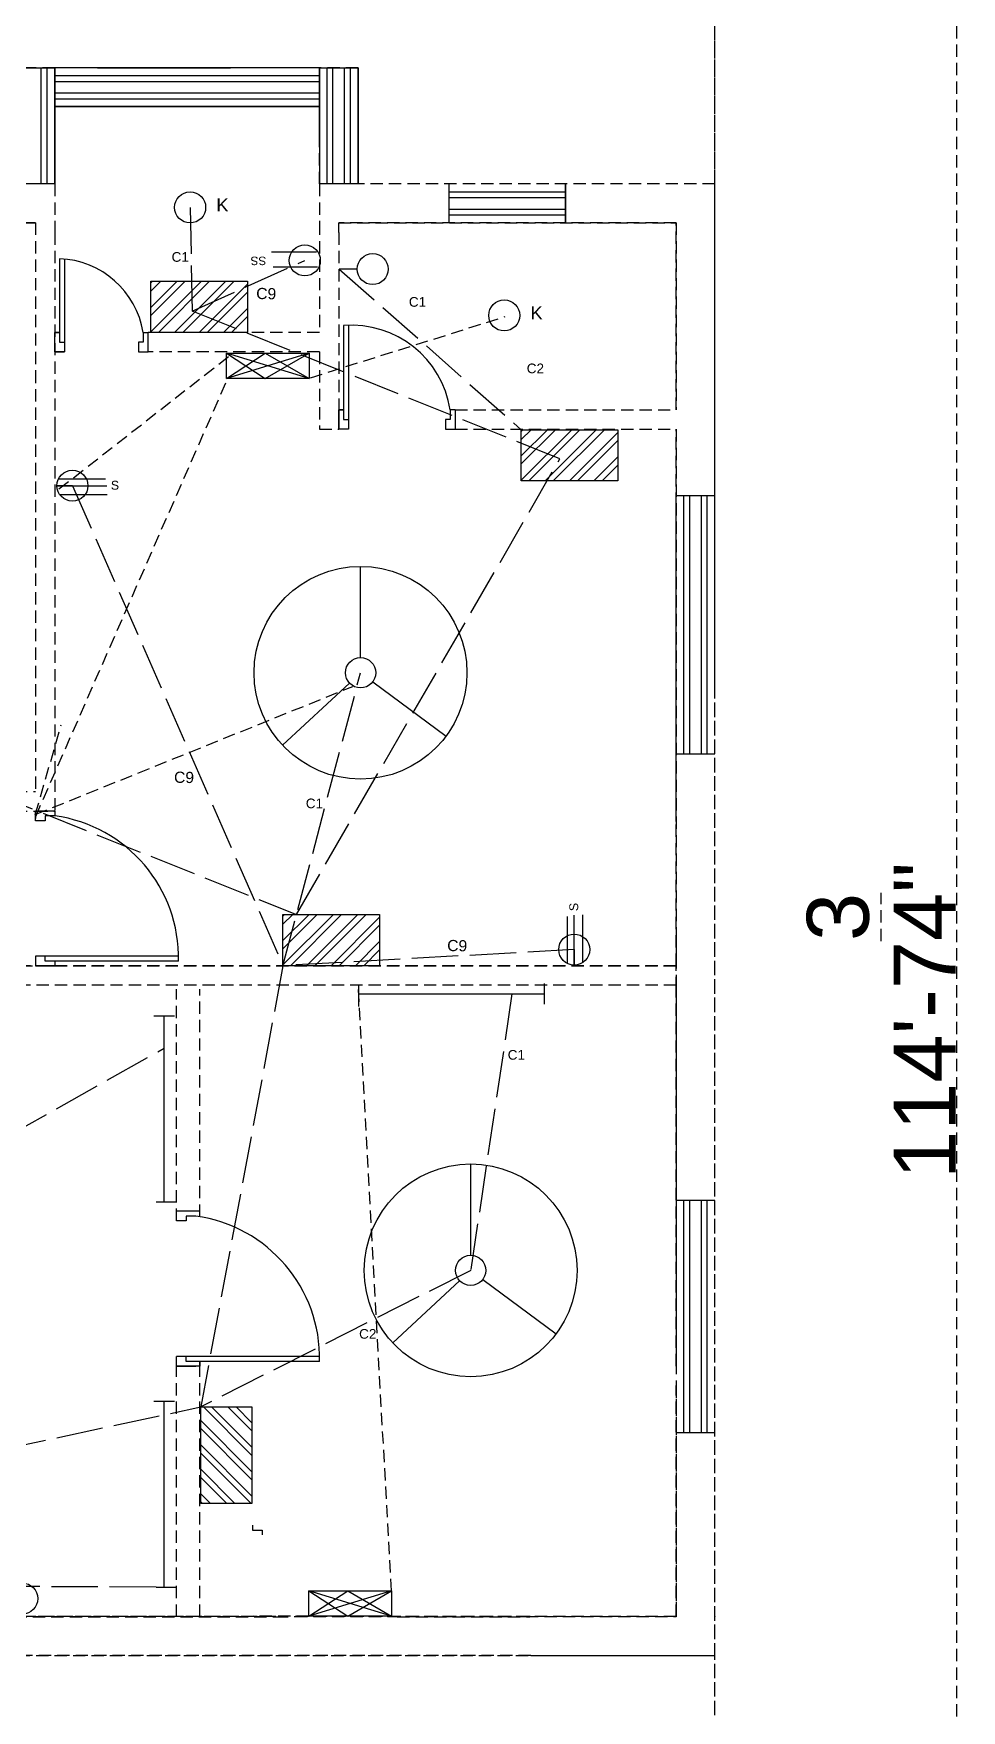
# Model space of a CAD drawing. Header units: millimetres. Extents: x 5814 to 14117, y 764 to 2474.
# Drawn here: x 7335.7 to 7575.2, y 1338.6 to 1771.6 of the extents above; entities that cross this region are included whole.
import ezdxf

# ---------------------------------------------------------------- set-up
doc = ezdxf.new("R2010")
doc.units = ezdxf.units.MM
doc.linetypes.add('ACAD_ISO02W100', pattern=[15, 12, -3])
doc.linetypes.add('HIDDEN2', pattern=[4.7625, 3.175, -1.5875])
doc.layers.get('0').update_dxf_attribs({"linetype": 'HIDDEN2'})
for name, color, linetype in [('conduit', 7, 'ACAD_ISO02W100'), ('doors', 6, 'Continuous'), ('emfittings', 7, 'Continuous'), ('fittings', 7, 'Continuous'), ('windows', 40, 'Continuous')]:
    doc.layers.add(name, color=color, linetype=linetype)
doc.layers.add('emconduit', color=1, linetype='HIDDEN2', plot=False)
doc.styles.get("Standard").update_dxf_attribs({"font": 'arial.ttf', "height": 4})
doc.dimstyles.new('dim', dxfattribs={"dimtxt": 16, "dimasz": 2.5, "dimexe": 1.25, "dimexo": 0.625, "dimtad": 1, "dimlunit": 4, "dimtxsty": 'Standard', "dimcen": 2.5, "dimadec": 0, "dimazin": 0, "dimtfac": 1, "dimtmove": 0, "dimatfit": 3, "dimfxl": 1, "dimarcsym": 0})

# ---------------------------------------------------------------- blocks, each defined once
blk = doc.blocks.new('*D13')
at = {"color": 0, "lineweight": -2, "transparency": 16777216}
for p, q in [((7512.16, 2204.68), (7575.17, 2204.68)), ((7573.92, 2202.18), (7573.92, 831.32)), ((7512.16, 828.82), (7575.17, 828.82))]:
    blk.add_line(p, q, dxfattribs=at)
at = {"color": 0, "transparency": 16777216}
for points in [[(7573.5, 2202.18), (7574.34, 2202.18), (7573.92, 2204.68)], [(7573.5, 831.32), (7574.34, 831.32), (7573.92, 828.82)]]:
    blk.add_solid(points, dxfattribs=at)
at = {"layer": 'Defpoints', "color": 0, "transparency": 16777216}
for p in [(7511.53, 2204.68), (7511.53, 828.82), (7573.92, 828.82)]:
    blk.add_point(p, dxfattribs=at)
at = {"color": 0, "transparency": 16777216, "insert": (7554.46, 1516.75), "char_height": 16, "attachment_point": 5, "rotation": 90}
blk.add_mtext('114\'-7{\\H1x;\\S3/4;}"', dxfattribs=at)

msp = doc.modelspace()

# ---------------------------------------------------------------- hatches: boundary and pattern name
at = {"layer": 'fittings'}
h = msp.add_hatch(dxfattribs=at)
h.set_pattern_fill('ANSI32', color=256, scale=0.468168)
h.set_pattern_definition([(45, (5985.9605, 1178.5914), (-3.1532, 3.1532), []), (45, (5988.0626, 1178.5914), (-3.1532, 3.1532), [])])
h.paths.add_polyline_path([(7365.953, 1707.648), (7365.953, 1694.42), (7390.904, 1694.42), (7390.904, 1707.648)])
h = msp.add_hatch(dxfattribs=at)
h.set_pattern_fill('ANSI32', color=256, scale=0.468168)
h.set_pattern_definition([(45, (6081.5683, 1140.2495), (-3.1532, 3.1532), []), (45, (6083.6704, 1140.2495), (-3.1532, 3.1532), [])])
h.paths.add_polyline_path([(7461.561, 1669.306), (7461.561, 1656.078), (7486.512, 1656.078), (7486.512, 1669.306)])
h = msp.add_hatch(dxfattribs=at)
h.set_pattern_fill('ANSI32', color=256, scale=0.468168)
h.set_pattern_definition([(45, (6020.0418, 1015.079), (-3.1532, 3.1532), []), (45, (6022.144, 1015.079), (-3.1532, 3.1532), [])])
h.paths.add_polyline_path([(7400.034, 1544.136), (7400.034, 1530.908), (7424.985, 1530.908), (7424.985, 1544.136)])
h = msp.add_hatch(dxfattribs=at)
h.set_pattern_fill('ANSI32', color=256, scale=0.468168, angle=90)
h.set_pattern_definition([(135, (7907.8656, 12.0223), (-3.1532, -3.1532), []), (135, (7907.8656, 14.1244), (-3.1532, -3.1532), [])])
h.paths.add_polyline_path([(7378.809, 1392.015), (7392.037, 1392.015), (7392.037, 1416.966), (7378.809, 1416.966)])

# ---------------------------------------------------------------- linework, layer by layer
for p, q in [((7511.53, 1712.781), (7511.53, 2204.685)), ((7511.53, 818.816), (7511.53, 2194.685)), ((7341.132, 1762.781), (7331.132, 1762.781)), ((7341.132, 1762.781), (7331.132, 1762.781)), ((7341.132, 1732.781), (7341.132, 1762.781)), ((7419.438, 1762.781), (7409.438, 1762.781)), ((7419.438, 1732.781), (7419.438, 1762.781)), ((7341.132, 1732.781), (7341.132, 1752.781)), ((7409.438, 1732.781), (7409.438, 1752.781)), ((7341.132, 1732.781), (7341.132, 1720.281)), ((7409.438, 1732.781), (7409.438, 1722.781)), ((7511.53, 1732.781), (7419.438, 1732.781)), ((7511.53, 1732.781), (7419.438, 1732.781)), ((7336.132, 1722.781), (7256.744, 1722.781)), ((7501.53, 1722.781), (7414.438, 1722.781)), ((7414.438, 1720.281), (7414.438, 1722.781)), ((7501.53, 1722.781), (7501.53, 1674.429)), ((7501.53, 1722.781), (7501.53, 1674.429)), ((7511.53, 1352.799), (7511.53, 1712.781)), ((7511.53, 1352.799), (7511.53, 1712.781)), ((7409.438, 1694.429), (7365.219, 1694.429)), ((7365.219, 1689.429), (7365.219, 1694.429)), ((7409.438, 1689.429), (7365.219, 1689.429)), ((7409.438, 1689.429), (7409.438, 1669.429)), ((7414.438, 1674.429), (7414.438, 1669.429)), ((7444.458, 1674.429), (7501.53, 1674.429)), ((7444.458, 1674.429), (7444.458, 1669.429)), ((7409.438, 1669.429), (7414.438, 1669.429)), ((7444.458, 1669.429), (7501.53, 1669.429)), ((7501.53, 1669.429), (7501.53, 1530.838)), ((7501.53, 1669.429), (7501.53, 1530.838)), ((7292.763, 1575.853), (7336.132, 1575.853)), ((7292.763, 1575.853), (7336.132, 1575.853)), ((7292.763, 1570.853), (7336.132, 1570.853)), ((7292.763, 1570.853), (7336.132, 1570.853)), ((7336.132, 1570.853), (7341.132, 1570.853)), ((7501.53, 1538.104), (7501.53, 1362.799)), ((7289.333, 1530.838), (7336.132, 1530.838)), ((7501.53, 1530.838), (7321.225, 1530.838)), ((7341.132, 1530.838), (7336.132, 1530.838)), ((7341.132, 1530.838), (7501.53, 1530.838)), ((7501.53, 1524.838), (7501.53, 1530.838)), ((7501.53, 1525.838), (7289.333, 1525.838)), ((7372.538, 1465.004), (7372.538, 1524.838)), ((7378.538, 1466.102), (7378.538, 1524.838)), ((7501.53, 1525.838), (7501.53, 1427.485)), ((7372.538, 1362.799), (7372.538, 1427.485)), ((7372.538, 1362.799), (7372.538, 1427.485)), ((7378.538, 1362.799), (7378.538, 1427.485)), ((7501.53, 1422.485), (7501.53, 1362.781)), ((7059.254, 1362.799), (7398.177, 1362.799)), ((7059.259, 1362.781), (7398.177, 1362.781)), ((7378.538, 1362.799), (7372.538, 1362.799)), ((7398.177, 1362.781), (7403.177, 1362.799)), ((7403.177, 1362.799), (7463.807, 1362.799)), ((7403.177, 1362.799), (7462.761, 1362.799)), ((7429.53, 1362.781), (7463.802, 1362.781)), ((7462.761, 1362.799), (7501.53, 1362.799)), ((7511.53, 1362.799), (7511.53, 1362.781)), ((7511.53, 1362.799), (7511.53, 1362.781)), ((7131.53, 1352.799), (7464.011, 1352.799)), ((7131.53, 1352.799), (7464.011, 1352.799)), ((7499.03, 1352.799), (7501.53, 1352.799)), ((7499.03, 1352.799), (7501.53, 1352.799)), ((7499.03, 1352.799), (7501.53, 1352.799)), ((7499.03, 1352.799), (7501.53, 1352.799)), ((7511.53, 1208.799), (7511.53, 1352.799))]:
    msp.add_line(p, q)
for points in [[(7511.53, 1602.799), (7511.53, 1732.781), (7419.438, 1732.781)], [(7511.53, 1602.799), (7511.53, 1732.781), (7419.438, 1732.781)], [(7336.132, 1722.781), (7256.744, 1722.781)], [(7256.744, 1722.781), (7336.132, 1722.781)], [(7336.132, 1722.781), (7256.744, 1722.781)], [(7336.132, 1722.781), (7336.132, 1684.543)], [(7341.132, 1720.281), (7341.132, 1669.429)], [(7409.438, 1722.781), (7409.438, 1694.429)], [(7501.53, 1674.429), (7501.53, 1722.781), (7414.438, 1722.781)], [(7414.438, 1722.781), (7501.53, 1722.781), (7501.53, 1674.429)], [(7501.53, 1674.429), (7501.53, 1722.781), (7414.438, 1722.781)], [(7501.53, 1674.429), (7501.53, 1722.781), (7414.438, 1722.781)], [(7501.53, 1674.429), (7501.53, 1722.781), (7414.438, 1722.781)], [(7414.438, 1720.281), (7414.438, 1669.429)], [(7336.132, 1684.543), (7336.132, 1575.853)], [(7336.132, 1684.543), (7336.132, 1575.853)], [(7341.132, 1669.429), (7341.132, 1570.853)], [(7341.132, 1669.429), (7341.132, 1570.853)], [(7501.53, 1530.838), (7501.53, 1669.429)], [(7501.53, 1669.429), (7501.53, 1530.838)], [(7501.53, 1530.838), (7501.53, 1669.429)], [(7501.53, 1525.838), (7501.53, 1427.485)], [(7501.53, 1427.485), (7501.53, 1525.838)], [(7501.53, 1525.838), (7501.53, 1427.485)], [(7501.53, 1422.485), (7501.53, 1362.799), (7403.177, 1362.799)], [(7501.53, 1362.781), (7501.53, 1422.485)], [(7501.53, 1422.485), (7501.53, 1362.799)], [(7398.177, 1362.799), (7059.254, 1362.799)], [(7398.177, 1362.799), (7059.254, 1362.799)], [(7059.259, 1362.781), (7398.177, 1362.781)], [(7463.807, 1362.799), (7403.177, 1362.799)], [(7429.53, 1362.781), (7463.802, 1362.781)], [(7464.011, 1352.799), (7131.53, 1352.799)], [(7464.011, 1352.799), (7131.53, 1352.799)]]:
    msp.add_lwpolyline(points)
msp.add_arc((7465.53, 1362.781), 36, 179.97214, 180)
at = {"layer": 'conduit'}
for p, q in [((7376.071, 1726.726), (7376.61, 1699.948)), ((7376.61, 1699.948), (7405.679, 1713.023)), ((7414.569, 1710.804), (7461.561, 1669.306)), ((7471.53, 1661.831), (7376.61, 1699.948)), ((7403.537, 1544.136), (7471.53, 1661.831)), ((7345.691, 1654.869), (7400.034, 1530.908)), ((7400.034, 1530.908), (7420.063, 1606.559)), ((7324.169, 1575.853), (7403.537, 1544.136)), ((7475.213, 1535.074), (7400.034, 1530.908)), ((7400.034, 1530.908), (7378.809, 1416.966)), ((7459.149, 1523.624), (7448.49, 1452.223)), ((7276.249, 1457.139), (7369.343, 1509.61)), ((7448.49, 1452.223), (7378.809, 1416.966)), ((7165.674, 1371.305), (7378.809, 1416.966)), ((7367.287, 1370.418), (7165.674, 1371.305))]:
    msp.add_line(p, q, dxfattribs=at)
at = {"layer": 'doors', "color": 215, "true_color": 0xa953a0}
for p, q in [((7342.382, 1713.479), (7342.382, 1691.924)), ((7342.382, 1713.479), (7342.382, 1691.924)), ((7343.632, 1713.398), (7343.632, 1689.424)), ((7343.632, 1713.381), (7343.632, 1689.424)), ((7342.382, 1694.424), (7341.132, 1694.424)), ((7363.969, 1694.424), (7365.219, 1694.424)), ((7363.969, 1694.424), (7363.969, 1691.924)), ((7365.219, 1689.424), (7365.219, 1694.424)), ((7415.688, 1696.236), (7415.688, 1671.924)), ((7415.688, 1693.479), (7415.688, 1671.924)), ((7416.938, 1696.301), (7416.938, 1669.424)), ((7416.938, 1693.381), (7416.938, 1669.424)), ((7341.132, 1689.424), (7343.632, 1689.424)), ((7343.632, 1689.424), (7341.132, 1689.424)), ((7341.132, 1689.424), (7343.632, 1689.424)), ((7342.382, 1691.924), (7343.632, 1691.924)), ((7342.382, 1691.924), (7343.632, 1691.924)), ((7362.719, 1691.924), (7362.719, 1689.424)), ((7363.969, 1691.924), (7362.719, 1691.924)), ((7362.719, 1689.424), (7365.219, 1689.424)), ((7362.719, 1689.424), (7365.219, 1689.424)), ((7414.438, 1674.424), (7415.688, 1674.424)), ((7415.688, 1674.424), (7414.438, 1674.424)), ((7414.438, 1669.424), (7414.438, 1674.424)), ((7414.438, 1674.424), (7414.438, 1669.424)), ((7415.688, 1671.924), (7416.938, 1671.924)), ((7415.688, 1671.924), (7416.938, 1671.924)), ((7441.958, 1671.924), (7441.958, 1669.424)), ((7443.208, 1671.924), (7441.958, 1671.924)), ((7441.958, 1671.924), (7441.958, 1669.424)), ((7443.208, 1674.424), (7443.208, 1671.924)), ((7444.458, 1674.424), (7443.208, 1674.424)), ((7443.208, 1674.424), (7443.208, 1671.924)), ((7444.458, 1674.424), (7444.458, 1669.424)), ((7416.938, 1669.424), (7414.438, 1669.424)), ((7441.958, 1669.424), (7444.458, 1669.424)), ((7341.132, 1570.853), (7336.132, 1570.853)), ((7336.132, 1568.353), (7336.132, 1570.853)), ((7341.132, 1570.853), (7336.132, 1570.853)), ((7336.132, 1568.353), (7336.132, 1570.853)), ((7338.632, 1568.353), (7336.132, 1568.353)), ((7338.632, 1568.353), (7336.132, 1568.353)), ((7341.132, 1569.603), (7338.632, 1569.603)), ((7338.632, 1569.603), (7338.632, 1568.353)), ((7341.132, 1569.603), (7338.632, 1569.603)), ((7338.632, 1569.603), (7338.632, 1568.353)), ((7341.132, 1570.853), (7341.132, 1569.603)), ((7341.132, 1570.853), (7341.132, 1569.603)), ((7364.883, 1533.333), (7336.132, 1533.333)), ((7373.056, 1533.333), (7336.132, 1533.333)), ((7336.132, 1533.333), (7336.132, 1530.833)), ((7338.632, 1532.083), (7338.632, 1533.333)), ((7338.632, 1532.083), (7338.632, 1533.333)), ((7341.132, 1530.833), (7336.132, 1530.833)), ((7364.846, 1532.083), (7338.632, 1532.083)), ((7373.078, 1532.083), (7338.632, 1532.083)), ((7378.538, 1467.504), (7372.538, 1467.504)), ((7372.538, 1465.004), (7372.538, 1467.504)), ((7375.038, 1465.004), (7372.538, 1465.004)), ((7377.538, 1466.254), (7375.038, 1466.254)), ((7375.038, 1466.254), (7375.038, 1465.004)), ((7378.5, 1467.504), (7378.5, 1466.254)), ((7401.289, 1429.985), (7372.538, 1429.985)), ((7409.462, 1429.985), (7372.538, 1429.985)), ((7372.538, 1427.485), (7372.538, 1429.985)), ((7375.038, 1428.735), (7375.038, 1429.985)), ((7375.038, 1428.735), (7375.038, 1429.985)), ((7377.538, 1427.485), (7372.538, 1427.485)), ((7372.538, 1427.485), (7377.538, 1427.485)), ((7378.554, 1427.485), (7372.538, 1427.485)), ((7401.253, 1428.735), (7375.038, 1428.735)), ((7409.485, 1428.735), (7375.038, 1428.735)), ((7378.554, 1428.735), (7378.554, 1427.485)), ((7378.554, 1427.485), (7378.554, 1428.735)), ((7392.198, 1386.406), (7392.198, 1385.156)), ((7392.198, 1385.156), (7394.698, 1385.156)), ((7394.698, 1385.156), (7394.698, 1383.906))]:
    msp.add_line(p, q, dxfattribs=at)
at = {"layer": 'doors'}
for p, q in [((7341.132, 1694.424), (7342.382, 1694.424)), ((7341.132, 1689.424), (7341.132, 1694.424)), ((7341.132, 1694.424), (7342.382, 1694.424)), ((7341.132, 1689.424), (7341.132, 1694.424)), ((7336.132, 1533.333), (7336.132, 1530.833)), ((7336.132, 1530.833), (7341.132, 1530.833))]:
    msp.add_line(p, q, dxfattribs=at)
at = {"layer": 'doors', "color": 215, "true_color": 0xa953a0}
for points in [[(7415.688, 1674.424), (7414.438, 1674.424)], [(7336.132, 1570.853), (7336.132, 1568.908)], [(7336.132, 1570.853), (7336.132, 1568.908)], [(7341.132, 1532.083), (7341.132, 1530.833)], [(7341.132, 1532.083), (7341.132, 1530.833)], [(7378.554, 1428.735), (7378.554, 1427.485)]]:
    msp.add_lwpolyline(points, dxfattribs=at)
at = {"layer": 'doors'}
msp.add_lwpolyline([(7336.132, 1533.333), (7336.132, 1530.833)], dxfattribs=at)
at = {"layer": 'doors', "color": 215, "true_color": 0xa953a0}
for centre, radius, start, end in [((7341.535, 1690.764), 22.73, 9.26547, 87.86572), ((7417.664, 1670.463), 25.849, 8.81558, 94.38491), ((7336.07, 1532.933), 37.018, 358.68502, 82.1411), ((7372.477, 1429.584), 37.018, 358.68502, 82.1411)]:
    msp.add_arc(centre, radius, start, end, dxfattribs=at)
at = {"layer": 'emconduit'}
for p, q in [((7407.16, 1682.752), (7457.386, 1698.525)), ((7385.994, 1688.13), (7342.223, 1653.925)), ((7385.213, 1681.325), (7335.86, 1568.773)), ((7336.107, 1569.948), (7418.031, 1603.008)), ((7336.091, 1569.954), (7342.815, 1593.077)), ((7428.021, 1369.432), (7419.496, 1525.68)), ((7406.715, 1362.893), (7224.745, 1362.781))]:
    msp.add_line(p, q, dxfattribs=at)
at = {"layer": 'emfittings'}
for p, q in [((7385.456, 1689.051), (7395.484, 1682.512)), ((7406.762, 1689.051), (7385.456, 1682.512)), ((7385.456, 1682.512), (7395.484, 1689.051)), ((7406.762, 1682.512), (7385.456, 1689.051)), ((7395.484, 1682.512), (7406.762, 1689.051)), ((7395.484, 1689.051), (7406.762, 1682.512)), ((7406.715, 1369.432), (7416.743, 1362.893)), ((7428.021, 1369.432), (7406.715, 1362.893)), ((7406.715, 1362.893), (7416.743, 1369.432)), ((7428.021, 1362.893), (7406.715, 1369.432)), ((7416.743, 1362.893), (7428.021, 1369.432)), ((7416.743, 1369.432), (7428.021, 1362.893))]:
    msp.add_line(p, q, dxfattribs=at)
for points in [[(7385.456, 1689.051), (7406.762, 1689.051), (7406.762, 1682.512), (7385.456, 1682.512)], [(7406.715, 1369.432), (7428.021, 1369.432), (7428.021, 1362.893), (7406.715, 1362.893)]]:
    msp.add_lwpolyline(points, close=True, dxfattribs=at)
at = {"layer": 'fittings'}
for p, q in [((7408.709, 1715.166), (7397.112, 1715.166)), ((7408.985, 1711.337), (7397.519, 1711.337)), ((7419.197, 1710.804), (7414.569, 1710.804)), ((7345.691, 1654.869), (7341.791, 1654.869)), ((7341.791, 1654.869), (7354.539, 1654.869)), ((7342.217, 1656.641), (7354.263, 1656.641)), ((7342.507, 1652.618), (7354.691, 1652.618)), ((7420.063, 1610.462), (7420.063, 1634.032)), ((7417.204, 1603.902), (7399.939, 1587.856)), ((7423.198, 1604.235), (7442.132, 1590.198)), ((7473.442, 1531.6), (7473.442, 1543.646)), ((7475.213, 1531.174), (7475.213, 1543.922)), ((7477.464, 1531.89), (7477.464, 1544.074)), ((7475.213, 1535.074), (7475.213, 1531.174)), ((7419.496, 1525.68), (7419.496, 1520.373)), ((7467.496, 1526.278), (7467.496, 1520.97)), ((7419.496, 1523.624), (7459.149, 1523.624)), ((7419.496, 1523.624), (7467.496, 1523.624)), ((7459.149, 1523.624), (7467.496, 1523.624)), ((7366.689, 1517.956), (7371.997, 1517.956)), ((7369.343, 1509.61), (7369.343, 1517.956)), ((7369.343, 1469.956), (7369.343, 1517.956)), ((7369.343, 1469.956), (7369.343, 1509.61)), ((7448.49, 1456.126), (7448.49, 1479.696)), ((7367.287, 1469.956), (7372.594, 1469.956)), ((7445.632, 1449.567), (7428.367, 1433.52)), ((7451.625, 1449.899), (7470.56, 1435.862)), ((7366.689, 1418.418), (7371.997, 1418.418)), ((7369.343, 1410.071), (7369.343, 1418.418)), ((7369.343, 1370.418), (7369.343, 1418.418)), ((7369.343, 1370.418), (7369.343, 1410.071)), ((7367.287, 1370.418), (7372.594, 1370.418)), ((7464.011, 1352.799), (7499.03, 1352.799)), ((7499.03, 1352.799), (7511.53, 1352.799))]:
    msp.add_line(p, q, dxfattribs=at)
for points in [[(7365.953, 1707.648), (7390.904, 1707.648), (7390.904, 1694.42), (7365.953, 1694.42)], [(7461.561, 1669.306), (7486.512, 1669.306), (7486.512, 1656.078), (7461.561, 1656.078)], [(7400.034, 1544.136), (7424.985, 1544.136), (7424.985, 1530.908), (7400.034, 1530.908)], [(7378.809, 1392.015), (7378.809, 1416.966), (7392.037, 1416.966), (7392.037, 1392.015)]]:
    msp.add_lwpolyline(points, close=True, dxfattribs=at)
for centre, radius in [((7376.071, 1726.726), 4.013), ((7405.679, 1713.023), 4), ((7423.197, 1710.804), 4), ((7457.164, 1698.844), 4.013), ((7345.691, 1654.869), 4), ((7420.063, 1606.559), 27.473), ((7420.063, 1606.559), 3.903), ((7475.213, 1535.074), 4), ((7448.49, 1452.223), 27.473), ((7448.49, 1452.223), 3.903), ((7332.753, 1367.471), 4)]:
    msp.add_circle(centre, radius, dxfattribs=at)
at = {"layer": 'windows', "color": 31, "true_color": 0xfecc66}
for p, q in [((7331.132, 1762.776), (7341.132, 1762.776)), ((7341.132, 1752.776), (7341.132, 1762.776)), ((7409.438, 1762.776), (7409.438, 1752.776)), ((7409.438, 1762.776), (7419.438, 1762.776)), ((7341.132, 1732.776), (7331.132, 1732.776)), ((7419.438, 1732.776), (7409.438, 1732.776)), ((7442.938, 1722.776), (7442.938, 1732.776)), ((7472.938, 1732.776), (7472.938, 1722.776)), ((7501.53, 1652.311), (7511.53, 1652.311)), ((7501.53, 1585.589), (7511.53, 1585.589)), ((7501.53, 1470.32), (7511.53, 1470.32)), ((7501.53, 1410.32), (7511.53, 1410.32))]:
    msp.add_line(p, q, dxfattribs=at)
at = {"layer": 'windows'}
for p, q in [((7341.132, 1750.276), (7341.132, 1762.776)), ((7409.438, 1762.776), (7341.132, 1762.776)), ((7409.438, 1762.776), (7341.132, 1762.776)), ((7341.132, 1762.776), (7341.132, 1732.776)), ((7352.143, 1762.776), (7386.478, 1762.776)), ((7409.438, 1752.776), (7409.438, 1762.776)), ((7409.438, 1743.788), (7409.438, 1762.776)), ((7409.438, 1762.776), (7409.438, 1732.776)), ((7409.438, 1762.776), (7409.438, 1732.776)), ((7419.438, 1762.776), (7419.438, 1732.776)), ((7409.438, 1752.776), (7341.132, 1752.776)), ((7341.132, 1732.776), (7331.132, 1732.776)), ((7419.438, 1732.776), (7409.438, 1732.776)), ((7472.938, 1722.776), (7472.938, 1732.776))]:
    msp.add_line(p, q, dxfattribs=at)
at = {"layer": 'windows', "color": 31, "true_color": 0xfecc66}
for points in [[(7337.632, 1732.776), (7337.632, 1762.776)], [(7339.132, 1732.776), (7339.132, 1762.776)], [(7411.438, 1732.776), (7411.438, 1762.776)], [(7412.938, 1732.776), (7412.938, 1762.776)], [(7415.938, 1732.776), (7415.938, 1762.776)], [(7417.438, 1732.776), (7417.438, 1762.776)], [(7341.132, 1760.776), (7409.438, 1760.776)], [(7341.132, 1759.276), (7409.438, 1759.276)], [(7341.132, 1756.276), (7409.438, 1756.276)], [(7341.132, 1754.776), (7409.438, 1754.776)], [(7442.938, 1730.776), (7472.938, 1730.776)], [(7442.938, 1729.276), (7472.938, 1729.276)], [(7442.938, 1726.276), (7472.938, 1726.276)], [(7442.938, 1724.776), (7472.938, 1724.776)], [(7503.53, 1585.589), (7503.53, 1652.311)], [(7505.03, 1585.589), (7505.03, 1652.311)], [(7508.03, 1585.589), (7508.03, 1652.311)], [(7509.53, 1585.589), (7509.53, 1652.311)], [(7503.53, 1585.589), (7503.53, 1619.015)], [(7505.03, 1585.589), (7505.03, 1619.015)], [(7508.03, 1585.589), (7508.03, 1619.015)], [(7509.53, 1585.589), (7509.53, 1619.015)], [(7503.53, 1410.32), (7503.53, 1470.32)], [(7505.03, 1410.32), (7505.03, 1470.32)], [(7508.03, 1410.32), (7508.03, 1470.32)], [(7509.53, 1410.32), (7509.53, 1470.32)]]:
    msp.add_lwpolyline(points, dxfattribs=at)
at = {"layer": 'windows'}
for points in [[(7341.132, 1762.776), (7341.132, 1732.776)], [(7341.132, 1732.776), (7341.132, 1762.776)], [(7341.132, 1762.776), (7341.132, 1732.776)], [(7341.132, 1762.776), (7341.132, 1732.776)], [(7419.438, 1762.776), (7419.438, 1732.776)], [(7419.438, 1732.776), (7419.438, 1762.776)], [(7419.438, 1762.776), (7419.438, 1732.776)], [(7419.438, 1762.776), (7419.438, 1732.776)], [(7409.438, 1752.776), (7341.132, 1752.776)], [(7341.132, 1752.776), (7409.438, 1752.776)], [(7409.438, 1752.776), (7341.132, 1752.776)], [(7409.438, 1752.776), (7341.132, 1752.776)], [(7501.53, 1568.167), (7501.53, 1652.311)]]:
    msp.add_lwpolyline(points, dxfattribs=at)

# ---------------------------------------------------------------- texts
at = {"layer": 'conduit'}
for s, p in [('C1', (7371.294, 1712.68)), ('C1', (7432.532, 1701.075)), ('C2', (7462.961, 1683.905)), ('C1', (7405.927, 1571.57)), ('C1', (7458.05, 1506.627)), ('C2', (7419.688, 1434.576))]:
    msp.add_text(s, height=2.5, dxfattribs=at).set_placement(p)
for p in [(7393.111, 1703.076), (7371.897, 1578.153), (7442.408, 1534.691)]:
    msp.add_text('C9', height=2.8915, rotation=358.9405, dxfattribs=at).set_placement(p)
at = {"layer": 'fittings'}
for s, height, p in [('K', 3.387, (7382.834, 1725.673)), ('K', 3.387, (7463.927, 1697.791)), ('S', 2.296, (7355.604, 1653.836))]:
    msp.add_text(s, height=height, dxfattribs=at).set_placement(p)
for s, height, rotation, p in [('SS', 2.1855, 180, (7395.737, 1714.016)), ('S', 2.296, 90, (7476.246, 1544.987))]:
    msp.add_text(s, height=height, rotation=rotation, dxfattribs=at).set_placement(p)

# ---------------------------------------------------------------- dimensions: what is measured, and where the dimension line sits
dim = msp.add_linear_dim(base=(7573.921, 828.816), p1=(7511.53, 2204.685), p2=(7511.53, 828.816), angle=90, dimstyle='dim')
dim.commit()
dim.dimension.update_dxf_attribs({"geometry": '*D13', "text_midpoint": (7554.455, 1516.75)})

doc.saveas('drawing.dxf')
